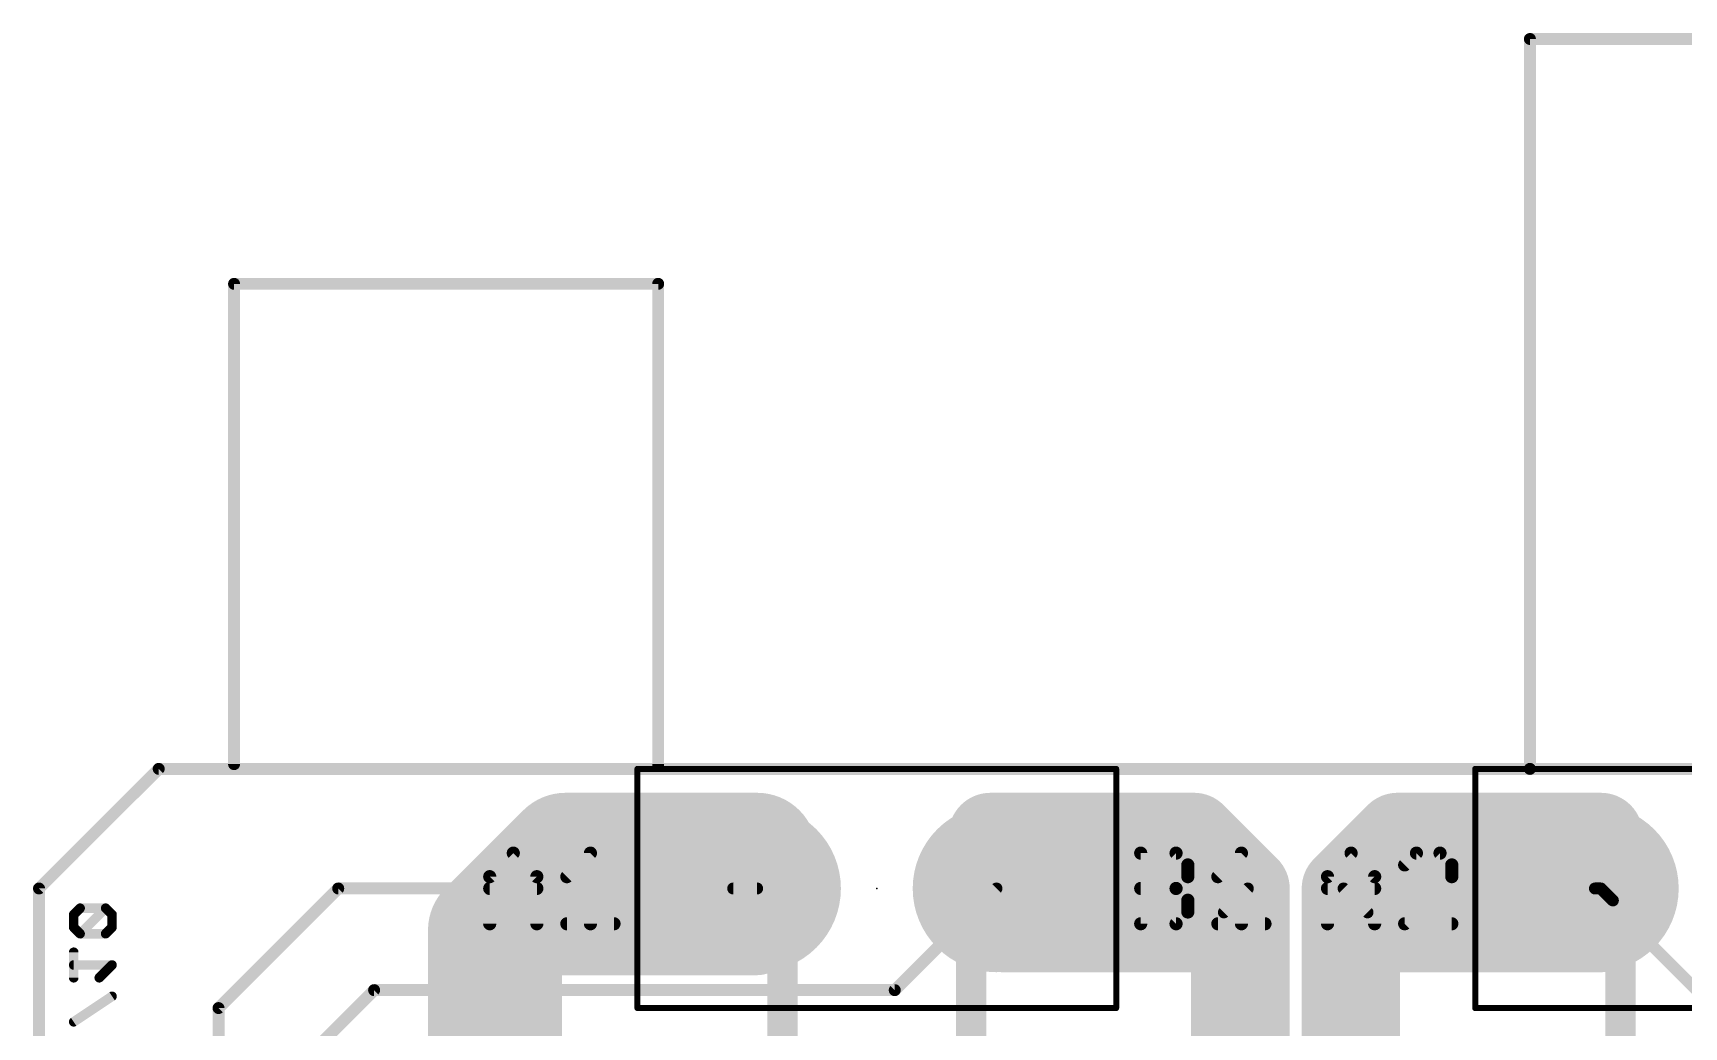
# Model space of a CAD drawing. Extents: x -7.6 to 53.5, y -11.4 to 75.3.
# Drawn here: x -0.13 to 34.91, y 54.21 to 75.32 of the extents above; entities that cross this region are included whole.
import ezdxf

# ---------------------------------------------------------------- set-up
doc = ezdxf.new("R2010")
doc.units = 0
for name, color, linetype in [('1', 12, 'CONTINUOUS'), ('16', 132, 'CONTINUOUS'), ('17', 110, 'CONTINUOUS'), ('20', 53, 'CONTINUOUS'), ('21', 41, 'CONTINUOUS'), ('23', 53, 'CONTINUOUS'), ('51', 53, 'CONTINUOUS')]:
    doc.layers.add(name, color=color, linetype=linetype)

# ---------------------------------------------------------------- blocks, each defined once
blk = doc.blocks.new('ROUNDP')
at = {"const_width": 0.5}
blk.add_lwpolyline([(0, -0.25, 1), (0, 0.25, 1), (0, -0.25)], format="xyb", dxfattribs=at)

msp = doc.modelspace()

# ---------------------------------------------------------------- linework, layer by layer
at = {"layer": '1'}
for points, const_width in [([(0, 57.15), (2.54, 59.69)], 0.2032), ([(2.54, 59.69), (50.8, 59.69)], 0.2032), ([(9.525, 56.261), (11.176, 57.912)], 2.54), ([(11.176, 57.912), (15.24, 57.912)], 2.54), ([(24.511, 58.293), (20.193, 58.293)], 1.778), ([(25.654, 57.15), (24.511, 58.293)], 1.778), ([(27.686, 57.15), (28.829, 58.293)], 1.778), ([(28.829, 58.293), (33.147, 58.293)], 1.778), ([(14.732, 57.15), (11.811, 57.15)], 2.032), ([(20.1295, 56.9595), (19.939, 57.15)], 2.54), ([(20.1295, 56.9595), (20.447, 56.642)], 2.54), ([(33.147, 56.642), (33.401, 56.896)], 2.54), ([(20.447, 56.642), (25.146, 56.642)], 2.54), ([(25.654, 57.15), (25.654, 49.022)], 1.778), ([(27.686, 49.022), (27.686, 57.15)], 1.778), ([(28.194, 56.642), (33.147, 56.642)], 2.54), ([(9.525, 47.879), (9.525, 56.261)], 2.54), ([(15.78, 56.61), (15.24, 57.15)], 0.6452), ([(20.32, 57.15), (20.1295, 56.9595)], 0.6452), ([(24.78, 56.5), (24.13, 57.15)], 0.6706), ([(0, 2.54), (0, 57.15)], 0.2032), ([(15.24, 57.15), (14.732, 57.15)], 0.254), ([(20.1295, 56.9595), (19.78, 56.61)], 0.6452), ([(25.146, 56.642), (25.654, 57.15)], 0.254), ([(27.686, 57.15), (28.194, 56.642)], 0.254), ([(33.147, 57.15), (33.02, 57.15)], 0.254), ([(33.401, 56.896), (33.147, 57.15)], 0.254), ([(33.401, 56.896), (33.528, 56.769)], 0.6706), ([(10.78, 56.657), (10.668, 56.769)], 0.6452), ([(10.78, 53.55), (10.78, 56.657)], 0.6452), ([(15.78, 53.55), (15.78, 56.61)], 0.6452), ([(19.78, 56.61), (19.78, 53.55)], 0.6452), ([(24.78, 53.55), (24.78, 56.5)], 0.6706), ([(33.56, 56.229), (33.274, 56.515)], 0.6452), ([(9.525, 56.261), (9.398, 56.007)], 0.6452), ([(10.16, 56.007), (15.24, 56.007)], 1.397), ([(10.033, 56.007), (10.16, 56.007)], 1.143), ([(33.56, 53.55), (33.56, 56.229)], 0.6452), ([(9.398, 56.007), (10.033, 56.007)], 0.6452), ([(10.16, 56.007), (10.287, 55.88)], 0.6452), ([(10.287, 55.88), (10.922, 55.88)], 0.6452), ([(10.922, 55.88), (10.795, 55.753)], 0.6452), ([(28.56, 55.865), (28.575, 55.88)], 0.6452), ([(28.56, 53.55), (28.56, 55.865)], 0.6452)]:
    msp.add_lwpolyline(points, dxfattribs=dict(at, const_width=const_width))
for points, const_width in [([(2.54, 59.7408, 1), (2.54, 59.6392)], 0.1016), ([(2.5759, 59.6541, 1), (2.5041, 59.7259)], 0.1016), ([(11.176, 58.547, 1), (11.176, 57.277)], 1.27), ([(11.625, 57.463, 1), (10.727, 58.361)], 1.27), ([(15.24, 57.277, 1), (15.24, 58.547)], 1.27), ([(20.193, 58.7375, 1), (20.193, 57.8485)], 0.889), ([(24.8253, 58.6073, 1), (24.1967, 57.9787)], 0.889), ([(24.511, 57.8485, 1), (24.511, 58.7375)], 0.889), ([(28.829, 58.7375, 1), (28.829, 57.8485)], 0.889), ([(29.1433, 57.9787, 1), (28.5147, 58.6073)], 0.889), ([(33.147, 57.8485, 1), (33.147, 58.7375)], 0.889), ([(11.811, 57.658, 1), (11.811, 56.642)], 1.016), ([(14.732, 56.642, 1), (14.732, 57.658)], 1.016), ([(20.388, 57.599, 1), (19.49, 56.701)], 1.27), ([(20.5785, 57.4085, 1), (19.6805, 56.5105)], 1.27), ([(33.85, 56.447, 1), (32.952, 57.345)], 1.27), ([(19.6805, 56.5105, 1), (20.5785, 57.4085)], 1.27), ([(20.447, 57.277, 1), (20.447, 56.007)], 1.27), ([(25.146, 56.007, 1), (25.146, 57.277)], 1.27), ([(26.0985, 57.15, 1), (25.2095, 57.15)], 0.889), ([(25.3397, 56.8357, 1), (25.9683, 57.4643)], 0.889), ([(28.1305, 57.15, 1), (27.2415, 57.15)], 0.889), ([(27.3717, 57.4643, 1), (28.0003, 56.8357)], 0.889), ([(28.194, 57.277, 1), (28.194, 56.007)], 1.27), ([(33.147, 56.007, 1), (33.147, 57.277)], 1.27), ([(10.16, 56.261, 1), (8.89, 56.261)], 1.27), ([(15.3541, 57.2641, 1), (15.1259, 57.0359)], 0.3226), ([(19.998, 56.193, 1), (20.896, 57.091)], 1.27), ([(20.4341, 57.0359, 1), (20.2059, 57.2641)], 0.3226), ([(24.2485, 57.2685, 1), (24.0115, 57.0315)], 0.3353), ([(32.698, 57.091, 1), (33.596, 56.193)], 1.27), ([(0.0508, 57.15, 1), (-0.0508, 57.15)], 0.1016), ([(-0.0359, 57.1859, 1), (0.0359, 57.1141)], 0.1016), ([(9.076, 56.71, 1), (9.974, 55.812)], 1.27), ([(14.732, 57.2135, 1), (14.732, 57.0865)], 0.127), ([(15.24, 57.0865, 1), (15.24, 57.2135)], 0.127), ([(20.0154, 57.0736, 1), (20.2436, 56.8454)], 0.3226), ([(20.2436, 56.8454, 1), (20.0154, 57.0736)], 0.3226), ([(25.6989, 57.1051, 1), (25.6091, 57.1949)], 0.127), ([(27.7309, 57.1949, 1), (27.6411, 57.1051)], 0.127), ([(33.02, 57.2135, 1), (33.02, 57.0865)], 0.127), ([(33.1919, 57.1949, 1), (33.1021, 57.1051)], 0.127), ([(33.5195, 57.0145, 1), (33.2825, 56.7775)], 0.3353), ([(33.147, 57.0865, 1), (33.147, 57.2135)], 0.127), ([(10.7821, 56.8831, 1), (10.5539, 56.6549)], 0.3226), ([(10.9413, 56.657, 1), (10.6187, 56.657)], 0.3226), ([(10.6659, 56.5429, 1), (10.8941, 56.7711)], 0.3226), ([(15.9413, 56.61, 1), (15.6187, 56.61)], 0.3226), ([(15.6659, 56.4959, 1), (15.8941, 56.7241)], 0.3226), ([(19.6659, 56.7241, 1), (19.8941, 56.4959)], 0.3226), ([(19.9413, 56.61, 1), (19.6187, 56.61)], 0.3226), ([(24.9476, 56.5, 1), (24.6124, 56.5)], 0.3353), ([(24.6615, 56.3815, 1), (24.8985, 56.6185)], 0.3353), ([(33.3881, 56.6291, 1), (33.1599, 56.4009)], 0.3226), ([(33.4095, 56.6505, 1), (33.6465, 56.8875)], 0.3353), ([(33.3561, 56.8511, 1), (33.4459, 56.9409)], 0.127), ([(9.6693, 56.1889, 1), (9.3807, 56.3331)], 0.3226), ([(10.16, 56.3563, 1), (10.16, 55.6578)], 0.6985), ([(10.033, 56.2928, 1), (10.033, 55.7213)], 0.5715), ([(10.16, 55.7213, 1), (10.16, 56.2928)], 0.5715), ([(15.24, 55.6578, 1), (15.24, 56.3563)], 0.6985), ([(25.1011, 56.6869, 1), (25.1909, 56.5971)], 0.127), ([(28.1491, 56.5971, 1), (28.2389, 56.6869)], 0.127), ([(33.7213, 56.229, 1), (33.3987, 56.229)], 0.3226), ([(33.4459, 56.1149, 1), (33.6741, 56.3431)], 0.3226), ([(9.398, 56.1683, 1), (9.398, 55.8457)], 0.3226), ([(9.2537, 56.0791, 1), (9.5423, 55.9349)], 0.3226), ([(10.2741, 56.1211, 1), (10.0459, 55.8929)], 0.3226), ([(10.033, 55.8457, 1), (10.033, 56.1683)], 0.3226), ([(10.287, 56.0413, 1), (10.287, 55.7187)], 0.3226), ([(10.1729, 55.7659, 1), (10.4011, 55.9941)], 0.3226), ([(11.0361, 55.7659, 1), (10.8079, 55.9941)], 0.3226), ([(10.922, 55.7187, 1), (10.922, 56.0413)], 0.3226), ([(28.4459, 55.9791, 1), (28.6741, 55.7509)], 0.3226), ([(28.7213, 55.865, 1), (28.3987, 55.865)], 0.3226), ([(28.6891, 55.7659, 1), (28.4609, 55.9941)], 0.3226), ([(10.6809, 55.8671, 1), (10.9091, 55.6389)], 0.3226)]:
    msp.add_lwpolyline(points, format="xyb", dxfattribs=dict(at, const_width=const_width))
at = {"layer": '16'}
for points, const_width in [([(0, 57.15), (2.54, 59.69)], 0.2032), ([(2.54, 59.69), (50.8, 59.69)], 0.2032), ([(0, 2.54), (0, 57.15)], 0.2032), ([(6.35, 57.15), (3.81, 54.61)], 0.254), ([(15.24, 57.15), (6.35, 57.15)], 0.254), ([(18.161, 54.991), (20.32, 57.15)], 0.254), ([(33.02, 57.15), (35.179, 54.991)], 0.254), ([(0.8722, 56.7314), (0.7366, 56.5958)], 0.2032), ([(1.4145, 56.7314), (0.8722, 56.7314)], 0.2032), ([(0.8722, 56.1891), (1.4145, 56.7314)], 0.2032), ([(1.5501, 56.5958), (1.4145, 56.7314)], 0.2032), ([(0.7366, 56.5958), (0.7366, 56.3247)], 0.2032), ([(0.7366, 56.3247), (0.8722, 56.1891)], 0.2032), ([(1.4145, 56.1891), (1.5501, 56.3247)], 0.2032), ([(1.5501, 56.3247), (1.5501, 56.5958)], 0.2032), ([(0.8722, 56.1891), (1.4145, 56.1891)], 0.2032), ([(0.7366, 55.2536), (0.7366, 55.7959)], 0.2032), ([(1.5501, 55.5247), (0.7366, 55.5247)], 0.2032), ([(1.2789, 55.2536), (1.5501, 55.5247)], 0.2032), ([(5.08, 52.959), (7.112, 54.991)], 0.254), ([(7.112, 54.991), (18.161, 54.991)], 0.254), ([(0.7366, 54.318), (1.5501, 54.8604)], 0.2032), ([(3.81, 54.61), (3.81, 52.07)], 0.254)]:
    msp.add_lwpolyline(points, dxfattribs=dict(at, const_width=const_width))
for points, const_width in [([(2.54, 59.7408, 1), (2.54, 59.6392)], 0.1016), ([(2.5759, 59.6541, 1), (2.5041, 59.7259)], 0.1016), ([(0.0508, 57.15, 1), (-0.0508, 57.15)], 0.1016), ([(-0.0359, 57.1859, 1), (0.0359, 57.1141)], 0.1016), ([(6.35, 57.2135, 1), (6.35, 57.0865)], 0.127), ([(6.3949, 57.1051, 1), (6.3051, 57.1949)], 0.127), ([(15.24, 57.0865, 1), (15.24, 57.2135)], 0.127), ([(20.3649, 57.1051, 1), (20.2751, 57.1949)], 0.127), ([(33.0649, 57.1949, 1), (32.9751, 57.1051)], 0.127), ([(0.8722, 56.7822, 1), (0.8722, 56.6806)], 0.1016), ([(0.9081, 56.6955, 1), (0.8363, 56.7673)], 0.1016), ([(1.4504, 56.7673, 1), (1.3786, 56.6955)], 0.1016), ([(1.4504, 56.6955, 1), (1.3786, 56.7673)], 0.1016), ([(1.4145, 56.6806, 1), (1.4145, 56.7822)], 0.1016), ([(0.7874, 56.5958, 1), (0.6858, 56.5958)], 0.1016), ([(0.7007, 56.6317, 1), (0.7725, 56.5599)], 0.1016), ([(0.7725, 56.3606, 1), (0.7007, 56.2887)], 0.1016), ([(1.6009, 56.5958, 1), (1.4993, 56.5958)], 0.1016), ([(1.5142, 56.5599, 1), (1.586, 56.6317)], 0.1016), ([(1.586, 56.2887, 1), (1.5142, 56.3606)], 0.1016), ([(0.6858, 56.3247, 1), (0.7874, 56.3247)], 0.1016), ([(0.8722, 56.2399, 1), (0.8722, 56.1383)], 0.1016), ([(0.8363, 56.225, 1), (0.9081, 56.1532)], 0.1016), ([(0.8363, 56.1532, 1), (0.9081, 56.225)], 0.1016), ([(1.3786, 56.225, 1), (1.4504, 56.1532)], 0.1016), ([(1.4145, 56.1383, 1), (1.4145, 56.2399)], 0.1016), ([(1.4993, 56.3247, 1), (1.6009, 56.3247)], 0.1016), ([(0.7874, 55.7959, 1), (0.6858, 55.7959)], 0.1016), ([(0.7366, 55.5755, 1), (0.7366, 55.4739)], 0.1016), ([(1.586, 55.4888, 1), (1.5142, 55.5606)], 0.1016), ([(1.5501, 55.4739, 1), (1.5501, 55.5755)], 0.1016), ([(0.6858, 55.2536, 1), (0.7874, 55.2536)], 0.1016), ([(1.243, 55.2895, 1), (1.3148, 55.2176)], 0.1016), ([(7.112, 55.0545, 1), (7.112, 54.9275)], 0.127), ([(7.1569, 54.9461, 1), (7.0671, 55.0359)], 0.127), ([(18.1161, 55.0359, 1), (18.2059, 54.9461)], 0.127), ([(18.161, 54.9275, 1), (18.161, 55.0545)], 0.127), ([(1.5783, 54.8181, 1), (1.5219, 54.9026)], 0.1016), ([(3.8735, 54.61, 1), (3.7465, 54.61)], 0.127), ([(3.7651, 54.6549, 1), (3.8549, 54.5651)], 0.127), ([(0.7084, 54.3603, 1), (0.7648, 54.2758)], 0.1016)]:
    msp.add_lwpolyline(points, format="xyb", dxfattribs=dict(at, const_width=const_width))
at = {"layer": '20', "const_width": 0.2032}
for points in [[(2.54, 59.69), (0, 57.15)], [(50.8, 59.69), (2.54, 59.69)], [(0, 57.15), (0, 2.54)]]:
    msp.add_lwpolyline(points, dxfattribs=at)
at = {"layer": '20', "const_width": 0.1016}
for points in [[(2.54, 59.7408, 1), (2.54, 59.6392)], [(2.5759, 59.6541, 1), (2.5041, 59.7259)], [(0.0508, 57.15, 1), (-0.0508, 57.15)], [(-0.0359, 57.1859, 1), (0.0359, 57.1141)]]:
    msp.add_lwpolyline(points, format="xyb", dxfattribs=at)
at = {"layer": '21'}
for points, const_width in [([(12.7, 59.7218, 1), (12.7, 59.6583)], 0.0635), ([(12.7318, 59.69, 1), (12.6683, 59.69)], 0.0635), ([(22.8917, 59.69, 1), (22.8283, 59.69)], 0.0635), ([(22.86, 59.6583, 1), (22.86, 59.7218)], 0.0635), ([(30.48, 59.7218, 1), (30.48, 59.6583)], 0.0635), ([(30.5117, 59.69, 1), (30.4483, 59.69)], 0.0635), ([(10.1147, 57.95, 1), (10.016, 57.8512)], 0.1397), ([(10.1147, 57.8512, 1), (10.016, 57.95)], 0.1397), ([(11.7724, 57.9006, 1), (11.6326, 57.9006)], 0.1397), ([(11.7519, 57.8512, 1), (11.6531, 57.95)], 0.1397), ([(23.3807, 57.9704, 1), (23.3807, 57.8307)], 0.1397), ([(23.4505, 57.9006, 1), (23.3109, 57.9006)], 0.1397), ([(24.18, 57.95, 1), (24.0812, 57.8512)], 0.1397), ([(24.1306, 57.8307, 1), (24.1306, 57.9704)], 0.1397), ([(25.5877, 57.9006, 1), (25.448, 57.9006)], 0.1397), ([(25.5672, 57.8512, 1), (25.4684, 57.95)], 0.1397), ([(27.8947, 57.95, 1), (27.796, 57.8512)], 0.1397), ([(27.8947, 57.8512, 1), (27.796, 57.95)], 0.1397), ([(29.2325, 57.9704, 1), (29.2325, 57.8307)], 0.1397), ([(29.2819, 57.8512, 1), (29.1831, 57.95)], 0.1397), ([(29.7819, 57.95, 1), (29.6831, 57.8512)], 0.1397), ([(29.7325, 57.8307, 1), (29.7325, 57.9704)], 0.1397), ([(9.6352, 57.4006, 1), (9.4955, 57.4006)], 0.1397), ([(9.516, 57.45, 1), (9.6148, 57.3512)], 0.1397), ([(10.6352, 57.4006, 1), (10.4955, 57.4006)], 0.1397), ([(10.5159, 57.3512, 1), (10.6147, 57.45)], 0.1397), ([(11.1531, 57.45, 1), (11.2519, 57.3512)], 0.1397), ([(24.4505, 57.6506, 1), (24.3108, 57.6506)], 0.1397), ([(24.3108, 57.4006, 1), (24.4505, 57.4006)], 0.1397), ([(24.3312, 57.6012, 1), (24.43, 57.7)], 0.1397), ([(24.43, 57.3512, 1), (24.3312, 57.45)], 0.1397), ([(24.9685, 57.45, 1), (25.0672, 57.3512)], 0.1397), ([(27.4152, 57.4006, 1), (27.2755, 57.4006)], 0.1397), ([(27.296, 57.45, 1), (27.3948, 57.3512)], 0.1397), ([(28.4152, 57.4006, 1), (28.2755, 57.4006)], 0.1397), ([(28.2959, 57.3512, 1), (28.3947, 57.45)], 0.1397), ([(28.9331, 57.7, 1), (29.0319, 57.6012)], 0.1397), ([(30.0523, 57.6506, 1), (29.9126, 57.6506)], 0.1397), ([(29.9126, 57.4006, 1), (30.0523, 57.4006)], 0.1397), ([(29.9331, 57.6012, 1), (30.0319, 57.7)], 0.1397), ([(30.0319, 57.3512, 1), (29.9331, 57.45)], 0.1397), ([(9.5654, 57.2205, 1), (9.5654, 57.0808)], 0.1397), ([(10.5653, 57.0808, 1), (10.5653, 57.2205)], 0.1397), ([(23.3807, 57.2205, 1), (23.3807, 57.0808)], 0.1397), ([(24.18, 57.2, 1), (24.0812, 57.1012)], 0.1397), ([(24.0812, 57.2, 1), (24.18, 57.1012)], 0.1397), ([(24.1306, 57.0808, 1), (24.1306, 57.2205)], 0.1397), ([(27.3454, 57.2205, 1), (27.3454, 57.0808)], 0.1397), ([(28.3453, 57.0808, 1), (28.3453, 57.2205)], 0.1397), ([(24.4505, 56.9007, 1), (24.3108, 56.9007)], 0.1397), ([(24.3312, 56.8513, 1), (24.43, 56.9501)], 0.1397), ([(24.43, 56.6013, 1), (24.3312, 56.7001)], 0.1397), ([(9.4955, 56.4007, 1), (9.6352, 56.4007)], 0.1397), ([(10.4955, 56.4007, 1), (10.6352, 56.4007)], 0.1397), ([(11.2025, 56.4706, 1), (11.2025, 56.3308)], 0.1397), ([(11.6326, 56.4007, 1), (11.7724, 56.4007)], 0.1397), ([(12.2025, 56.3308, 1), (12.2025, 56.4706)], 0.1397), ([(23.3807, 56.4706, 1), (23.3807, 56.3308)], 0.1397), ([(23.3109, 56.4007, 1), (23.4505, 56.4007)], 0.1397), ([(24.0812, 56.4501, 1), (24.18, 56.3513)], 0.1397), ([(24.1306, 56.3308, 1), (24.1306, 56.4706)], 0.1397), ([(24.3108, 56.6507, 1), (24.4505, 56.6507)], 0.1397), ([(25.0179, 56.4706, 1), (25.0179, 56.3308)], 0.1397), ([(25.448, 56.4007, 1), (25.5877, 56.4007)], 0.1397), ([(26.0178, 56.3308, 1), (26.0178, 56.4706)], 0.1397), ([(27.2755, 56.4007, 1), (27.4152, 56.4007)], 0.1397), ([(28.2755, 56.4007, 1), (28.4152, 56.4007)], 0.1397), ([(28.9825, 56.4706, 1), (28.9825, 56.3308)], 0.1397), ([(28.9331, 56.4501, 1), (29.0319, 56.3513)], 0.1397), ([(29.9825, 56.3308, 1), (29.9825, 56.4706)], 0.1397), ([(12.7, 54.6418, 1), (12.7, 54.5782)], 0.0635), ([(22.86, 54.5782, 1), (22.86, 54.6418)], 0.0635), ([(30.48, 54.6418, 1), (30.48, 54.5782)], 0.0635), ([(12.6683, 54.61, 1), (12.7318, 54.61)], 0.0635), ([(22.8283, 54.61, 1), (22.8917, 54.61)], 0.0635), ([(30.4483, 54.61, 1), (30.5117, 54.61)], 0.0635)]:
    msp.add_lwpolyline(points, format="xyb", dxfattribs=dict(at, const_width=const_width))
for points, const_width in [([(12.7, 59.69), (12.7, 54.61)], 0.127), ([(22.86, 59.69), (12.7, 59.69)], 0.127), ([(22.86, 54.61), (22.86, 59.69)], 0.127), ([(30.48, 59.69), (30.48, 54.61)], 0.127), ([(40.64, 59.69), (30.48, 59.69)], 0.127), ([(9.5654, 57.4006), (10.0653, 57.9006)], 0.2794), ([(10.0653, 57.9006), (10.5653, 57.4006)], 0.2794), ([(11.2025, 57.4006), (11.7025, 57.9006)], 0.2794), ([(11.7025, 57.9006), (11.7025, 56.4007)], 0.2794), ([(23.3807, 56.4007), (23.3807, 57.9006)], 0.2794), ([(23.3807, 57.9006), (24.1306, 57.9006)], 0.2794), ([(24.1306, 57.9006), (24.3806, 57.6506)], 0.2794), ([(25.0179, 57.4006), (25.5178, 57.9006)], 0.2794), ([(25.5178, 57.9006), (25.5178, 56.4007)], 0.2794), ([(27.3454, 57.4006), (27.8453, 57.9006)], 0.2794), ([(27.8453, 57.9006), (28.3453, 57.4006)], 0.2794), ([(29.2325, 57.9006), (28.9825, 57.6506)], 0.2794), ([(29.7325, 57.9006), (29.2325, 57.9006)], 0.2794), ([(29.9825, 57.6506), (29.7325, 57.9006)], 0.2794), ([(9.5654, 56.4007), (9.5654, 57.4006)], 0.2794), ([(10.5653, 57.4006), (10.5653, 56.4007)], 0.2794), ([(24.3806, 57.4006), (24.1306, 57.1506)], 0.2794), ([(24.3806, 57.6506), (24.3806, 57.4006)], 0.2794), ([(27.3454, 56.4007), (27.3454, 57.4006)], 0.2794), ([(28.3453, 57.4006), (28.3453, 56.4007)], 0.2794), ([(28.9825, 56.4007), (29.9825, 57.4006)], 0.2794), ([(29.9825, 57.4006), (29.9825, 57.6506)], 0.2794), ([(9.5654, 57.1506), (10.5653, 57.1506)], 0.2794), ([(23.3807, 57.1506), (24.1306, 57.1506)], 0.2794), ([(24.1306, 57.1506), (24.3806, 56.9007)], 0.2794), ([(27.3454, 57.1506), (28.3453, 57.1506)], 0.2794), ([(24.3806, 56.6507), (24.1306, 56.4007)], 0.2794), ([(24.3806, 56.9007), (24.3806, 56.6507)], 0.2794), ([(11.2025, 56.4007), (12.2025, 56.4007)], 0.2794), ([(24.1306, 56.4007), (23.3807, 56.4007)], 0.2794), ([(25.0179, 56.4007), (26.0178, 56.4007)], 0.2794), ([(29.9825, 56.4007), (28.9825, 56.4007)], 0.2794), ([(12.7, 54.61), (22.86, 54.61)], 0.127), ([(30.48, 54.61), (40.64, 54.61)], 0.127)]:
    msp.add_lwpolyline(points, dxfattribs=dict(at, const_width=const_width))
at = {"layer": '23'}
msp.add_point((17.78, 57.15), dxfattribs=at)
at = {"layer": '51', "const_width": 0.254}
for points in [[(43.84, 75.19), (31.64, 75.19)], [(31.64, 75.19), (31.64, 59.69)], [(13.14, 69.99), (4.14, 69.99)], [(4.14, 69.99), (4.14, 59.79)], [(13.14, 69.99), (13.14, 59.79)], [(2.54, 59.69), (0, 57.15)], [(31.64, 59.69), (2.54, 59.69)], [(43.84, 59.69), (31.64, 59.69)], [(0, 57.15), (0, 2.54)]]:
    msp.add_lwpolyline(points, dxfattribs=at)
at = {"layer": '51', "const_width": 0.127}
for points in [[(31.64, 75.2535, 1), (31.64, 75.1265)], [(31.7035, 75.19, 1), (31.5765, 75.19)], [(4.14, 70.0535, 1), (4.14, 69.9265)], [(4.2035, 69.99, 1), (4.0765, 69.99)], [(13.2035, 69.99, 1), (13.0765, 69.99)], [(13.14, 69.9265, 1), (13.14, 70.0535)], [(2.54, 59.7535, 1), (2.54, 59.6265)], [(2.5849, 59.6451, 1), (2.4951, 59.7349)], [(4.0765, 59.79, 1), (4.2035, 59.79)], [(13.0765, 59.79, 1), (13.2035, 59.79)], [(31.64, 59.7535, 1), (31.64, 59.6265)], [(31.5765, 59.69, 1), (31.7035, 59.69)], [(31.64, 59.6265, 1), (31.64, 59.7535)], [(0.0635, 57.15, 1), (-0.0635, 57.15)], [(-0.0449, 57.1949, 1), (0.0449, 57.1051)]]:
    msp.add_lwpolyline(points, format="xyb", dxfattribs=at)

# ---------------------------------------------------------------- block references
at = {"layer": '17', "xscale": 3.556, "yscale": 3.556}
for p in [(15.24, 57.15), (15.24, 57.15), (20.32, 57.15), (20.32, 57.15), (33.02, 57.15), (33.02, 57.15)]:
    msp.add_blockref('ROUNDP', p, dxfattribs=at)

doc.saveas('drawing.dxf')
